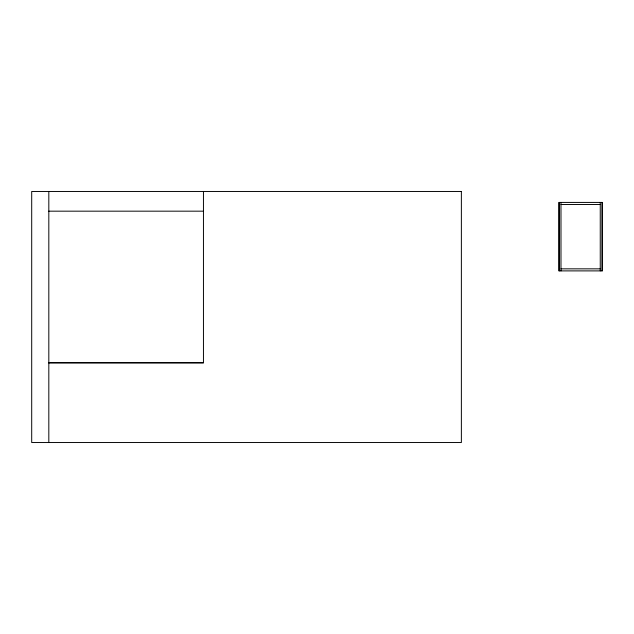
<?xml version="1.0" encoding="UTF-8"?>
<svg xmlns="http://www.w3.org/2000/svg" width="634" height="634" viewBox="0 0 634 634"><rect width="100%" height="100%" fill="white"/><g stroke="black" fill="none" stroke-linecap="round" stroke-linejoin="round"><path stroke-width="0.95" d="M560.987 204.473L600.247 204.473M48.818 211.17L203.451 211.17M560.987 268.84L600.247 268.84M48.818 362.648L203.451 362.648M48.818 362.949L203.451 362.949L203.451 191.468M602.07 202.42L602.07 270.892M600.247 202.42L600.247 270.892M560.987 202.42L560.987 270.892M559.164 202.42L559.164 270.892M48.818 191.468L48.818 442.532M461.37 191.468L31.7 191.468L31.7 442.532L461.37 442.532L461.37 191.468M602.3 202.42L558.934 202.42L558.934 270.892L602.3 270.892L602.3 202.42"/></g></svg>
